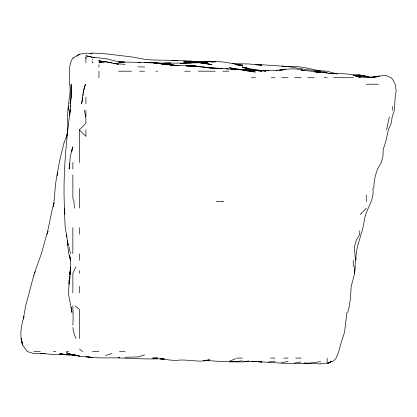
<?xml version="1.0" encoding="UTF-8"?>
<svg xmlns="http://www.w3.org/2000/svg" width="417" height="417" viewBox="0 0 417 417"><rect width="100%" height="100%" fill="white"/><g stroke="black" fill="none" stroke-linecap="round" stroke-linejoin="round"><path stroke-width="0.63" d="M69.076 283.998L69.113 279.849L69.113 283.998M71.276 90.755L71.114 97.276L69.623 115.65L69.847 113.872M70.228 270.956L69.91 274.511C70.374 268.204 70.989 261.798 69.608 255.543M72.866 324.994L73.137 318.974L72.866 305.932M347.768 312.453L349.373 305.932L350.296 299.411L351.203 286.37L354.659 273.328L355.404 260.286L354.377 247.245L356.066 240.724L359.767 234.203L359.767 230.752M355.967 260.286C355.352 246.619 362.472 234.469 364.203 221.161C365.24 209.72 374.93 200.535 372.808 188.562M354.659 273.328L354.971 266.807M68.127 110.312C67.95 101.555 71.385 92.991 69.644 84.234C69.483 75.477 68.028 66.084 72.667 58.151L79.381 54.252L85.907 53.194L92.423 53.465M70.056 273.328L69.999 274.511L70.238 271.55M373.741 188.562L374.221 182.041L375.373 175.521L377.609 169L381.237 162.479L383.004 155.958L383.233 149.437L385.85 141.243L388.336 129.875L391.198 123.354L392.204 116.833L394.346 110.312L395.191 97.276L396.15 90.755L395.186 84.234L392.366 78.985L391.167 77.713L385.85 75.545L379.324 75.957L370.895 77.713M69.957 112.684L70.181 110.312C65.813 144.689 62.441 179.425 64.828 214.051L64.281 208.125L65.208 227.682L66.928 236.945M70.64 268.584L70.468 269.773L70.666 267.401M71.74 151.809L72 149.437L71.682 151.809M70.374 269.773L70.655 267.401M70.53 106.757L70.676 105.574L70.546 106.757M346.923 312.453L344.593 332.01L340.423 345.052L338.771 351.573L336.102 358.094L333.683 360.835L327.168 363.561L330.968 361.612M57.061 175.521C58.682 164.501 61.143 153.659 64.093 142.916M69.863 163.662L69.139 169L70.353 155.958L72.866 146.784L72.412 148.905M69.947 273.328L70.291 270.956L68.31 292.89L71.901 312.453L71.615 309.487M82.957 95.493L83.223 93.716M83.4 92.532L83.577 91.344M70.463 269.773L70.723 267.99M82.691 97.276L81.669 103.791L83.436 90.755L85.402 84.234L83.822 90.161M66.574 136.395C69.154 126.476 66.355 116.056 68.659 106.163M389.316 116.833L386.601 129.875M69.962 103.791L71.114 97.276L71.588 90.755L71.312 97.276L71.14 84.234L71.114 97.276L71.224 90.755L71.437 97.276M33.741 275.481L25.64 305.932L23.295 318.974L24.04 316.602C21.09 325.713 19.302 335.821 22.768 345.052L21.142 338.531L22.539 345.052L27.334 351.573L33.741 353.496L45.005 353.616M54.038 203.475L53.303 206.603C55.107 195.312 54.747 183.616 57.687 172.555M47.058 234.203L52.485 208.125L54.085 202.813M67.372 134.024L66.345 137.12M33.741 275.866L34.361 273.833M34.324 273.328L41.351 253.765L46.782 234.354L48.19 231.242M63.978 142.916L66.345 137.052M75.785 266.807L72.866 273.328L72.866 292.89M34.517 273.328L35.346 271.696M360.199 214.64L366.293 208.125M79.381 162.479L79.381 129.875L85.907 123.354L85.907 118.235L84.359 110.312M76.952 56.201L79.381 54.252M327.168 363.702L330.968 361.669M229.355 361.273L235.876 358.656M90.645 53.663L92.423 53.068L105.465 53.793L131.548 56.889L144.59 59.256L151.105 59.944L177.189 60.429M105.465 355.534L111.991 353.522M144.59 354.93L138.074 356.921L125.032 357.312M194.979 61.862C201.786 61.023 208.849 61.205 215.725 61.732M281.522 362.634L288.043 361.466M320.642 361.555C295.137 366.454 269.293 360.997 243.585 361.466M152.158 358.094L157.631 357.197M294.564 363.03L301.084 361.982M188.453 61.242L190.23 60.986L196.756 61.831M242.397 360.773C229.433 363.113 216.314 360.596 203.272 360.554M320.642 363.775L327.168 362.936L327.168 358.255M205.644 360.278L209.798 359.798C199.039 362.988 188.088 358.974 177.189 360.314C169.224 360.632 161.468 358.396 153.477 358.646L157.631 358.782M173.634 60.694C181.332 59.767 189.078 61.341 196.756 61.914M111.991 62.868L105.465 61.737L98.949 62.388L105.465 61.747L118.506 64.239L115.545 63.765M374.586 77.093L372.808 77.265L379.324 76.353L366.293 77.791L356.806 76.405M193.196 66.157L196.756 66.407L190.23 65.74L177.189 65.5L170.673 64.932L151.105 62.414L146.961 62.743C154.843 62.31 162.734 63.629 170.673 63.019L164.147 63.155L190.23 63.066L188.453 63.175M376.958 76.806C369.426 77.708 361.92 76.202 354.434 75.524M268.48 361.92L275.001 361.424M183.715 62.618C193.097 61.586 202.594 62.394 211.737 64.671L203.866 63.311L209.798 64.239M187.269 63.254L180.749 63.389M243.585 361.388L244.769 361.325M247.14 361.195L248.918 361.101L242.397 361.951L229.355 361.815M357.989 75.274L359.767 75.211L366.293 76.217L369.207 77.286L366.293 76.217L359.767 75.211L353.251 75.18M157.631 63.202L151.105 62.409L144.59 62.618C151.736 62.237 158.846 63.076 165.799 64.671L157.631 63.248M210.981 61.93L215.725 61.794M200.905 62.759L203.272 62.691L196.756 62.404L190.23 62.951L199.717 62.743L196.756 62.42L203.272 62.91L200.905 62.816M210.981 61.93L215.725 61.805M264.331 70.687L275.001 70.426L285.671 69.597L279.15 70.264C287.417 68.836 296.049 67.872 304.155 70.671M316.493 72.157L320.642 72.058L316.493 72.084M353.251 75.008L359.767 74.862L361.44 75.811M288.043 66.465C299.119 65.714 309.935 68.769 320.642 71.161M171.856 60.392L177.189 60.366M124.438 62.086L118.506 62.117C131.355 62.008 144.225 62.42 157.037 63.186M157.631 358.808C144.569 359.287 131.564 358.271 118.506 357.948M222.245 68.602L209.798 67.971L190.23 65.412C205.367 68.002 220.624 68.185 235.876 69.467L230.544 69.139M73.533 58.151L74.033 58.151M85.907 58.151L86.329 58.151L85.907 57.077L85.907 62.67M118.506 71.192L131.548 71.192M139.664 71.192L144.59 71.192M155.984 71.192L157.631 71.192M184.689 71.192L190.23 71.192M198.304 71.192L215.255 71.192M222.84 71.192L228.714 71.192M251.295 77.713L255.439 77.713M271.248 77.713L275.001 77.713M281.756 77.713L288.043 77.713M294.6 77.713L301.084 77.713M307.777 77.713L314.126 77.713M324.176 77.713L327.168 77.713M333.683 77.713L353.251 77.713M366.293 84.234L378.381 84.234M216.314 201.604L223.335 201.604L222.84 201.223M33.741 351.573L40.261 351.573M53.303 351.573L55.982 351.573M66.345 351.573L68.607 351.573M92.48 351.573L98.949 351.573M119.528 351.573L125.032 351.573M236.679 358.094L242.397 358.094M270.591 358.094L275.001 358.094M283.685 358.094L288.043 358.094M295.71 358.094L301.084 358.094M304.045 363.118L307.6 363.129M244.174 69.999L255.439 70.228L261.959 71.286L255.439 70.437M186.086 65.928L196.756 66.214L186.086 65.881L192.013 66.074M197.35 62.05L208.02 62.086L203.272 62.336C216.486 60.126 229.637 62.519 242.397 65.891L235.876 64.671L242.397 65.099L235.876 64.671M260.182 70.379L268.48 70.582L261.959 70.619L242.397 67.549L246.546 68.174M164.147 358.87L160.003 358.828L164.147 358.875L160.592 358.823M59.824 354.518L65.161 354.596L53.303 354.44L40.261 353.423L45.005 353.569M118.506 357.911C107.638 357.583 96.666 358.662 85.907 356.582L92.423 357.458C83.624 356.671 74.565 356.233 66.345 352.709L72.866 354.982L75.826 355.357L72.866 355.018L75.826 355.294M304.045 363.171L320.642 363.932M138.074 66.84L144.59 66.986M232.321 63.645L248.918 63.973L261.959 65.255L255.439 64.671L261.959 64.755L288.043 66.517L307.6 69.874L327.168 71.203L337.244 74.054M261.959 70.525L266.703 70.687M251.884 361.32L256.627 361.549M323.013 72.198L327.168 72.355L320.642 71.693L314.126 71.833L316.493 71.933M251.884 361.341L255.439 361.487M286.854 66.517L282.116 66.303L283.894 66.496M124.438 62.055L118.506 61.784L105.465 58.536L92.423 57.291L85.907 55.805L94.815 57.718L93.022 57.405M178.971 65.693L168.557 64.671M328.945 73.288C339.256 74.158 350.129 72.615 359.767 77.166L356.212 76.306M225.8 68.857L228.766 69.024M118.506 357.645L119.695 357.703M216.314 68.341L209.798 67.971L203.272 66.955M118.506 357.598L119.695 357.661M65.161 354.533L59.824 354.221L66.345 354.752L59.824 353.491L66.345 354.898L75.826 355.414M77.009 355.508L78.787 355.592M125.032 64.416L113.174 63.332M233.504 68.55L229.355 67.747L242.397 69.707L255.439 70.228L248.918 69.889L253.661 70.285M192.013 62.336L183.715 61.356L190.23 62.159M242.397 69.696L248.918 70.212M257.216 70.134L258.993 70.28M258.404 361.732L261.959 362.029L258.993 361.763M328.945 73.366L333.683 73.804L301.084 70.051L303.54 70.619M170.673 64.932L160.592 63.738M193.196 62.321L190.23 62.003L192.602 62.321M240.619 69.821L235.876 69.295L242.397 69.874L255.439 72.016L248.438 71.192M105.465 61.737L98.949 61.007L101.315 61.471M260.182 70.541L261.365 70.681M200.905 62.92L203.272 63.207L196.756 62.31M190.23 61.236L195.568 61.898M151.105 62.414L156.443 63.149M237.654 69.253L238.842 69.42M240.619 69.67L241.803 69.837M157.631 63.316L159.409 63.572M247.729 68.357L248.918 68.534L242.397 67.012L248.918 68.586M113.174 63.389L114.357 63.577M359.173 76.931L355.618 75.972L359.767 76.733L354.434 75.592M242.397 70.02L247.834 71.072M234.688 68.779L235.876 69.008M103.093 61.82L104.281 62.055M93.012 57.421L94.768 57.786M356.806 76.332L359.767 76.952L355.618 75.946M101.91 61.44L98.949 60.736L100.726 61.414M359.767 77.093L360.867 77.4M101.315 61.58L98.949 60.642L101.315 61.633M361.544 75.753L359.767 74.862M79.381 348.987L82.675 351.573M75.242 305.932L79.381 309.414L79.381 338.531M79.381 129.875L85.907 136.395L85.907 129.875M75.774 338.531L73.621 332.01L72.866 327.585M66.876 236.575L66.345 234.203L68.216 246.061M69.67 255.543L70.567 260.286L68.81 253.765L67.929 247.245L67.637 240.724L67.789 241.912M69.18 247.245L70.41 253.765M67.935 243.095L68.159 244.873M71.39 307.115L71.5 308.304M74.382 208.125L73.971 201.604L72.866 198.466L72.866 174.911M392.366 106.46L392.366 110.312M366.293 195.083L366.293 201.604M353.251 260.286L353.251 266.807M98.949 64.671L98.949 67.168M98.949 71.192L98.949 77.713M92.423 59.178L92.423 59.678M92.423 61.184L92.423 62.931M85.907 97.276L85.907 103.791M85.907 110.312L85.907 116.833M79.381 188.562L79.381 208.125M79.381 227.682L79.381 234.203M79.381 253.765L79.381 260.286M79.381 270.565L79.381 273.328M79.381 286.37L79.381 292.89M72.866 162.479L72.866 169M72.866 227.682L72.866 253.765M69.847 276.294L69.728 279.849L69.853 276.294M70.238 109.129L70.092 110.312L70.244 109.129M277.373 70.509L276.184 70.666L277.373 70.504M183.715 63.321L180.749 63.321L183.715 63.321M69.9 354.752L67.533 354.659L69.9 354.752M203.272 62.967L196.756 62.42L203.272 62.967M177.189 65.474L170.673 64.927L177.189 65.5M66.345 354.752L59.824 354.184L66.345 354.773M285.077 66.517L282.116 66.162L285.077 66.517M265.78 71.192L261.959 70.619L265.78 71.192M140.44 62.774L138.074 62.388L140.44 62.779M79.381 356.087L72.866 354.44L79.381 356.102M236.632 64.671L235.876 64.463L236.632 64.671"/></g></svg>
